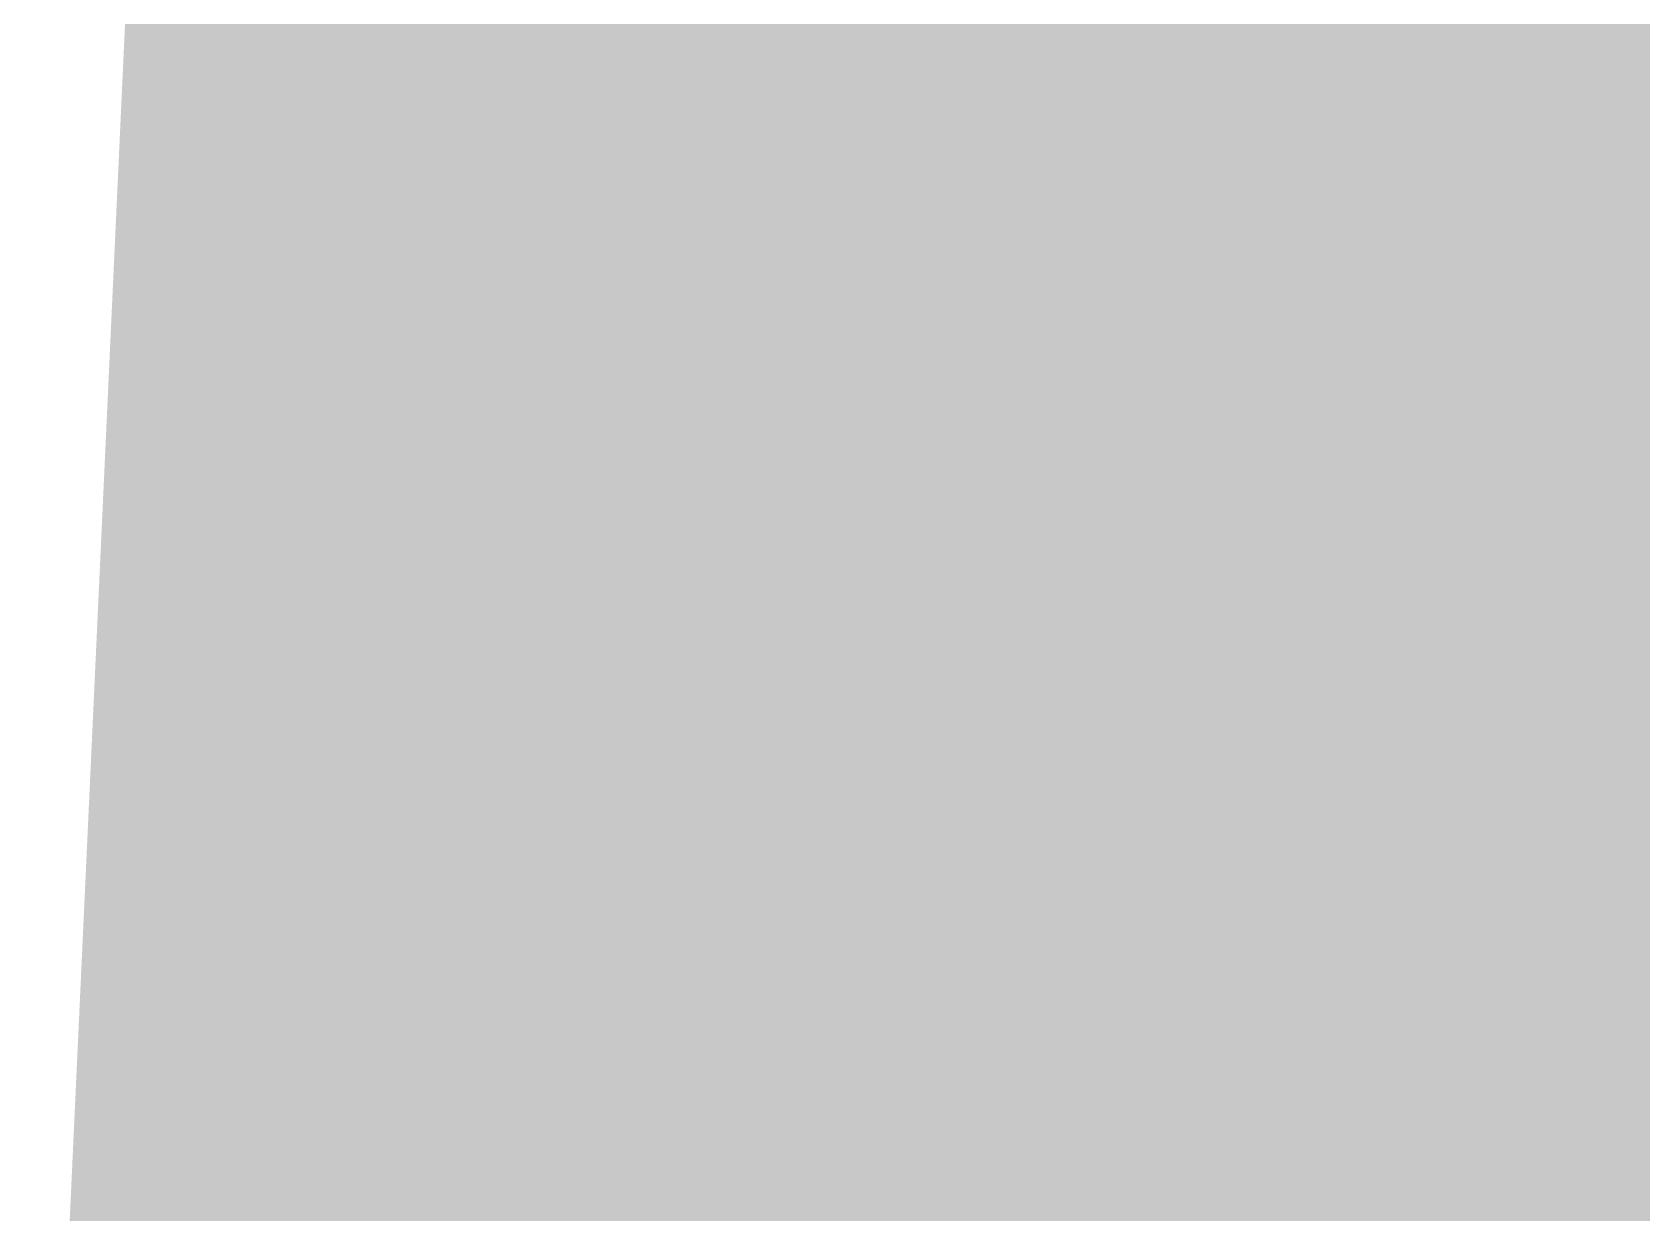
# Model space of a CAD drawing. Extents: x 43 to 178, y 42 to 123.
# Drawn here: x 43.1548 to 43.2841, y 63.326 to 63.4209 of the extents above; entities that cross this region are included whole.
import ezdxf

# ---------------------------------------------------------------- set-up
doc = ezdxf.new("R2010")
doc.units = 0
doc.header["$MEASUREMENT"] = 0
doc.layers.add('MECHANICAL4', color=56, linetype='CONTINUOUS')

msp = doc.modelspace()

# ---------------------------------------------------------------- linework, layer by layer
at = {"layer": 'MECHANICAL4', "const_width": 0.127}
msp.add_lwpolyline([(43.218296, 63.260171, -0.414214), (45.218299, 65.260174)], format="xyb", dxfattribs=at)
msp.add_lwpolyline([(43.218296, 63.260171, -0.414214), (45.218299, 65.260174)], format="xyb", dxfattribs=at)
msp.add_lwpolyline([(43.218296, 63.260171, -0.414214), (45.218299, 65.260174)], format="xyb", dxfattribs=at)
msp.add_lwpolyline([(43.218296, 63.260171, -0.414214), (45.218299, 65.260174)], format="xyb", dxfattribs=at)
msp.add_lwpolyline([(43.218296, 63.260171, -0.414214), (45.218299, 65.260174)], format="xyb", dxfattribs=at)
msp.add_lwpolyline([(43.218296, 63.260171, -0.414214), (45.218299, 65.260174)], format="xyb", dxfattribs=at)
msp.add_lwpolyline([(43.218296, 63.260171, -0.414214), (45.218299, 65.260174)], format="xyb", dxfattribs=at)
msp.add_lwpolyline([(43.218296, 63.260171, -0.414214), (45.218299, 65.260174)], format="xyb", dxfattribs=at)
msp.add_lwpolyline([(43.218296, 63.260171, -0.414214), (45.218299, 65.260174)], format="xyb", dxfattribs=at)

doc.saveas('drawing.dxf')
